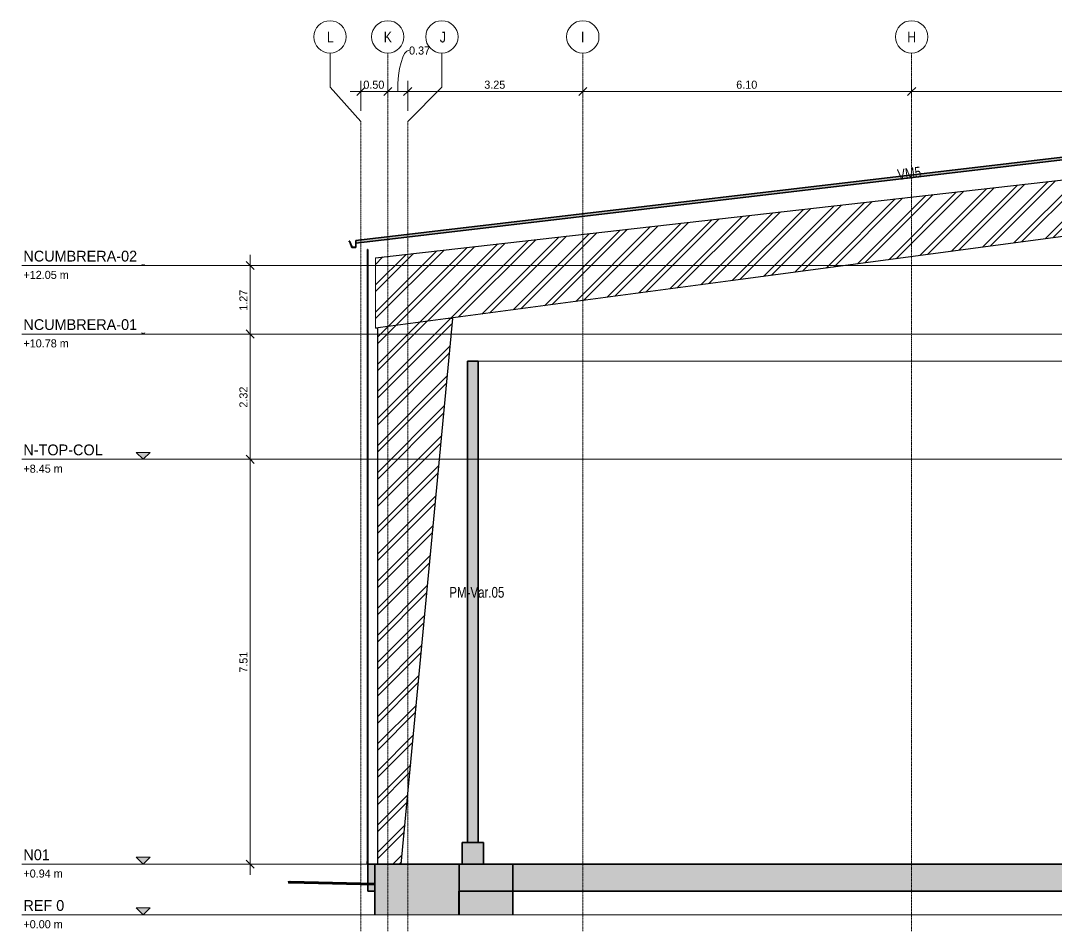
# Model space of a CAD drawing. Header units: centimetres. Extents: x -6646 to 16699, y -115 to 1717.
# Drawn here: x 1508 to 3428, y -30 to 1659 of the extents above; entities that cross this region are included whole.
import ezdxf

# ---------------------------------------------------------------- set-up
doc = ezdxf.new("R2010")
doc.units = ezdxf.units.CM
doc.linetypes.add('Centre', pattern=[3.175, 0.635, -0.475, 1.59, -0.475])
doc.linetypes.add('Grid Line', pattern=[2.2225, 1.27, -0.3175, 0.3175, -0.3175])
for name, color, linetype, lineweight in [('A-ANNO-DIMS', 7, 'Continuous', 9), ('A-ANNO-DIMS-100', 7, 'Continuous', 9), ('A-CLNG', 7, 'Continuous', 9), ('A-FLOR', 7, 'Continuous', 9), ('A-FLOR-LEVL', 7, 'Continuous', 9), ('A-FLOR-PATT', 7, 'Continuous', 35), ('A-ROOF', 7, 'Continuous', 9), ('A-ROOF-MCUT', 7, 'Continuous', 35), ('A-ROOF-PATT', 7, 'Continuous', 35), ('A-WALL', 7, 'Continuous', 9), ('A-WALL-PATT', 7, 'Continuous', 35), ('C-BLDG-PADS', 7, 'Continuous', 9), ('C-TOPO', 7, 'Continuous', 9), ('I-WALL', 7, 'Continuous', 9), ('S-BEAM', 7, 'Continuous', 9), ('S-BEAM-IDEN', 7, 'Continuous', 18), ('S-COLS', 7, 'Continuous', 9), ('S-COLS-IDEN', 7, 'Continuous', 9), ('S-GRID', 7, 'Continuous', 9), ('S-GRID-IDEN', 7, 'Continuous', 9)]:
    doc.layers.add(name, color=color, linetype=linetype, lineweight=lineweight)
doc.styles.add('Century Gothic', font='GOTHIC.TTF', dxfattribs={"height": 20})
doc.styles.add('Century Gothic_1', font='GOTHIC.TTF', dxfattribs={"height": 15})
doc.styles.add('Century Gothic_2', font='GOTHIC.TTF', dxfattribs={"width": 0.8, "height": 20})
doc.styles.add('Saira Condensed', font='SairaCondensed-Regular.ttf', dxfattribs={"height": 20})
doc.dimstyles.new('FCA_N_Cotas_E100', dxfattribs={"dimscale": 30.48, "dimtxt": 15.662524, "dimasz": 0.492126, "dimexe": 0.656168, "dimexo": 0.656168, "dimgap": 0.032808, "dimtad": 1, "dimlfac": 0.01, "dimrnd": 0.01, "dimzin": 0, "dimdsep": 46, "dimtxsty": 'Century Gothic_1', "dimblk1": 'OBLIQUE', "dimblk2": 'OBLIQUE', "dimsah": 1, "dimcen": 0.09, "dimdle": 0.656168, "dimadec": 3, "dimazin": 2, "dimtfac": 1, "dimtdec": 4, "dimtix": 1, "dimtmove": 0, "dimatfit": 3, "dimfxl": 1, "dimtvp": 1, "dimtolj": 1, "dimtzin": 0, "dimarcsym": 2})
doc.dimstyles.new('FCA_N_Cotas_E100_1', dxfattribs={"dimscale": 30.48, "dimtxt": 15.662524, "dimasz": 0.492126, "dimexe": 0.656168, "dimexo": 0.656168, "dimgap": 0.032808, "dimtad": 1, "dimlfac": 0.01, "dimrnd": 0.01, "dimzin": 0, "dimdsep": 46, "dimtxsty": 'Century Gothic_1', "dimblk1": 'OBLIQUE', "dimblk2": 'OBLIQUE', "dimsah": 1, "dimcen": 0.09, "dimdle": 0.656168, "dimadec": 3, "dimazin": 2, "dimtfac": 1, "dimtdec": 4, "dimtix": 1, "dimtmove": 1, "dimatfit": 3, "dimfxl": 1, "dimtvp": 1, "dimtolj": 1, "dimtzin": 0, "dimarcsym": 2})
pattern_1 = [(45, (8239.84, 0), (-25.14472, 25.14472), []), (45, (8239.84, 38.1), (-25.14472, 25.14472), [])]

# ---------------------------------------------------------------- blocks, each defined once
blk = doc.blocks.new('PQ_RVR_ARQ-01_ZZ_ZZ_MO_T_A_rvt-2-Elevación Eje 21')
at = {"layer": 'A-ROOF-PATT', "lineweight": 9, "true_color": 0xeaeaea}
blk.add_hatch(color=254, dxfattribs=at).paths.add_polyline_path([(-2160.9, 1240.2), (-2160.9, 1245.2), (-4136.8, 1483.4), (-6109.6, 1250.8), (-6109.6, 1245.8), (-4136.8, 1478.4), (-2201.9, 1245.1)])
at = {"layer": 'A-WALL-PATT', "lineweight": 9, "true_color": 0xeaeaea}
for points in [[(-6087.7, 99), (-6087.7, 1234.5), (-6088.2, 1234.5), (-6088.2, 99)], [(-5902.7, 134), (-5882.7, 134), (-5882.7, 1027), (-5902.7, 1027), (-5902.7, 794.1)], [(-5872.7, 94), (-5872.7, 134), (-5912.7, 134), (-5912.7, 94)], [(-6087, 94), (-6087, 99), (-6089.5, 99), (-6089.5, 94), (-6087.7, 94)]]:
    blk.add_hatch(color=254, dxfattribs=at).paths.add_polyline_path(points)
at = {"layer": 'A-CLNG', "color": 254, "lineweight": 18, "true_color": 0xe5e5e5}
blk.add_line((-3126.4, 1027), (-5882.7, 1027), dxfattribs=at)
at = {"layer": 'A-FLOR', "color": 254, "lineweight": 35, "true_color": 0xcccccc}
for p, q in [((-270.8, 94), (-5918.3, 94)), ((-5918.3, 94), (-5918.3, 44)), ((-5918.3, 44), (-270.8, 44))]:
    blk.add_line(p, q, dxfattribs=at)
at = {"layer": 'A-ROOF', "color": 254, "lineweight": 35, "true_color": 0xcccccc}
for p, q in [((-4136.8, 1483.4), (-6109.6, 1250.8)), ((-6109.6, 1245.8), (-4136.8, 1478.4)), ((-6109.6, 1250.8), (-6109.6, 1245.8))]:
    blk.add_line(p, q, dxfattribs=at)
at = {"layer": 'A-ROOF-MCUT', "color": 254, "true_color": 0xcccccc}
for p, q in [((-6120.9, 1249.6), (-6122.1, 1249.6)), ((-6122.1, 1249.6), (-6122.1, 1248.3)), ((-6122.1, 1248.3), (-6120.9, 1248.3)), ((-6121.8, 1248.6), (-6121.8, 1249.2)), ((-6121.8, 1249.2), (-6120.9, 1249.2)), ((-6120.6, 1248.6), (-6121.8, 1248.6)), ((-6120.9, 1249.2), (-6120.9, 1249.6)), ((-6120.9, 1248.3), (-6117, 1238.3)), ((-6116.8, 1238.7), (-6120.6, 1248.6)), ((-6109.6, 1250.8), (-6109.9, 1250.8)), ((-6109.9, 1250.8), (-6109.9, 1238.7)), ((-6109.6, 1238.3), (-6109.6, 1250.8)), ((-6117, 1238.3), (-6109.6, 1238.3)), ((-6109.9, 1238.7), (-6116.8, 1238.7))]:
    blk.add_line(p, q, dxfattribs=at)
at = {"layer": 'A-WALL', "color": 254, "lineweight": 35, "true_color": 0xcccccc}
for p, q in [((-6087.7, 1234.5), (-6088.2, 1234.5)), ((-6088.2, 1234.5), (-6088.2, 99)), ((-6087.7, 99), (-6087.7, 1234.5)), ((-5872.7, 134), (-5912.7, 134)), ((-5912.7, 134), (-5912.7, 94)), ((-5872.7, 94), (-5872.7, 134)), ((-6088.2, 99), (-6087.7, 99)), ((-5918.3, 94), (-6074.3, 94)), ((-6074.3, 94), (-6074.3, -0.1)), ((-5818.3, 94), (-5918.3, 94)), ((-5918.3, 94), (-5918.3, -0.1)), ((-5918.3, -0.1), (-5918.3, 94)), ((-5912.7, 94), (-5872.7, 94)), ((-5818.3, -0.1), (-5818.3, 94))]:
    blk.add_line(p, q, dxfattribs=at)
at = {"layer": 'A-WALL', "color": 254, "true_color": 0xcccccc}
for p, q in [((-6089.5, 99), (-6089.5, 94)), ((-6087, 99), (-6089.5, 99)), ((-6087, 94), (-6087, 99)), ((-6089.5, 94), (-6087, 94))]:
    blk.add_line(p, q, dxfattribs=at)
at = {"layer": 'C-BLDG-PADS', "color": 254, "lineweight": 18, "true_color": 0xdadada}
for p, q in [((-270.8, 0), (-5918.3, 0)), ((-5918.3, 0), (-5918.3, -0.1))]:
    blk.add_line(p, q, dxfattribs=at)
at = {"layer": 'C-TOPO', "color": 254, "lineweight": 70, "true_color": 0xdadada}
for p, q in [((-6231.6, 60.5), (-6235.5, 60.2)), ((-6074.3, 56.9), (-6231.6, 60.5))]:
    blk.add_line(p, q, dxfattribs=at)
at = {"layer": 'C-TOPO', "color": 254, "true_color": 0xdadada}
for q in [(-6235.5, 60.2), (-6074.3, 56.9)]:
    blk.add_line((-6231.6, 60.5), q, dxfattribs=at)
at = {"layer": 'I-WALL', "color": 254, "lineweight": 35, "true_color": 0xcccccc}
for p, q in [((-5882.7, 1027), (-5902.7, 1027)), ((-5902.7, 1027), (-5902.7, 134)), ((-5882.7, 134), (-5882.7, 1027)), ((-5902.7, 134), (-5882.7, 134))]:
    blk.add_line(p, q, dxfattribs=at)
blk = doc.blocks.new('Level - Con_Triangulo-1145637-Elevación Eje 21')
at = {"layer": 'A-FLOR-LEVL', "true_color": 0xe2e2e2}
blk.add_hatch(color=254, dxfattribs=at).paths.add_polyline_path([(-6517, 12.9), (-6504.1, 0), (-6491.3, 12.9)])
at = {"layer": 'A-FLOR-LEVL', "color": 253, "true_color": 0xaaaaaa}
for p, q in [((-6491.3, 0), (-6729.7, 0)), ((-6517, 12.9), (-6491.3, 12.9)), ((-6504.1, 0), (-6517, 12.9)), ((-6491.3, 12.9), (-6504.1, 0))]:
    blk.add_line(p, q, dxfattribs=at)
blk = doc.blocks.new('Grid - 3mm-1819951-Elevación Eje 21')
at = {"layer": 'S-GRID-IDEN', "color": 253, "true_color": 0xaaaaaa}
blk.add_circle((-1330.8, 1628.7), 30, dxfattribs=at)
blk = doc.blocks.new('DIMBLOCK28-Elevación Eje 21')
at = {"layer": 'A-ANNO-DIMS-100'}
for p, q in [((2139.4, 1527.3), (2139.4, 1547.3)), ((2189.4, 1527.3), (2189.4, 1547.3)), ((2119.4, 1527.3), (2189.4, 1527.3)), ((2139.4, 1527.3), (2139.4, 1491.7)), ((2189.4, 1527.3), (2189.4, 1517.9))]:
    blk.add_line(p, q, dxfattribs=at)
at = {"layer": 'A-ANNO-DIMS-100', "lineweight": 35}
for p, q in [((2139.4, 1527.3), (2131.9, 1519.8)), ((2139.4, 1527.3), (2146.9, 1534.8)), ((2189.4, 1527.3), (2181.9, 1519.8)), ((2189.4, 1527.3), (2196.9, 1534.8))]:
    blk.add_line(p, q, dxfattribs=at)
at = {"layer": 'A-ANNO-DIMS-100', "color": 0, "insert": (2144, 1547.5), "char_height": 15, "width": 48.927, "attachment_point": 1, "line_spacing_factor": 0.984502, "style": 'Century Gothic_1'}
blk.add_mtext('0.50', dxfattribs=at)
blk = doc.blocks.new('_Oblique')
at = {"color": 0, "linetype": 'ByBlock', "lineweight": -2}
blk.add_line((-0.5, -0.5), (0.5, 0.5), dxfattribs=at)
blk = doc.blocks.new('DIMBLOCK29-Elevación Eje 21')
at = {"layer": 'A-ANNO-DIMS-100'}
for p, q in [((2189.4, 1527.3), (2189.4, 1547.3)), ((2226.3, 1527.3), (2226.3, 1547.3)), ((2189.4, 1527.3), (2226.3, 1527.3)), ((2189.4, 1527.3), (2189.4, 1517.9)), ((2226.3, 1527.3), (2226.3, 1491.7))]:
    blk.add_line(p, q, dxfattribs=at)
at = {"layer": 'A-ANNO-DIMS-100', "lineweight": 35}
for p, q in [((2189.4, 1527.3), (2181.9, 1519.8)), ((2189.4, 1527.3), (2196.9, 1534.8)), ((2226.3, 1527.3), (2218.8, 1519.8)), ((2226.3, 1527.3), (2233.8, 1534.8))]:
    blk.add_line(p, q, dxfattribs=at)
at = {"layer": 'A-ANNO-DIMS-100'}
blk.add_ellipse((2228.9, 1527.3), major_axis=(0, 76.6), ratio=0.27518, start_param=0, end_param=1.570796, dxfattribs=at)
at = {"layer": 'A-ANNO-DIMS-100', "color": 0, "insert": (2228.9, 1610.9), "char_height": 15, "width": 48.927, "attachment_point": 1, "line_spacing_factor": 0.984502, "style": 'Century Gothic_1'}
blk.add_mtext('0.37', dxfattribs=at)
blk = doc.blocks.new('DIMBLOCK30-Elevación Eje 21')
at = {"layer": 'A-ANNO-DIMS-100'}
for p, q in [((2226.3, 1527.3), (2226.3, 1547.3)), ((2551.3, 1527.3), (2551.3, 1547.3)), ((2226.3, 1527.3), (2551.3, 1527.3)), ((2226.3, 1527.3), (2226.3, 1491.7)), ((2551.3, 1527.3), (2551.3, 1517.9))]:
    blk.add_line(p, q, dxfattribs=at)
at = {"layer": 'A-ANNO-DIMS-100', "lineweight": 35}
for p, q in [((2226.3, 1527.3), (2218.8, 1519.8)), ((2226.3, 1527.3), (2233.8, 1534.8)), ((2551.3, 1527.3), (2543.8, 1519.8)), ((2551.3, 1527.3), (2558.8, 1534.8))]:
    blk.add_line(p, q, dxfattribs=at)
at = {"layer": 'A-ANNO-DIMS-100', "color": 0, "insert": (2368.4, 1547.5), "char_height": 15, "width": 48.927, "attachment_point": 1, "line_spacing_factor": 0.984502, "style": 'Century Gothic_1'}
blk.add_mtext('3.25', dxfattribs=at)
blk = doc.blocks.new('DIMBLOCK31-Elevación Eje 21')
at = {"layer": 'A-ANNO-DIMS-100'}
for p, q in [((2551.3, 1527.3), (2551.3, 1547.3)), ((3161.3, 1527.3), (3161.3, 1547.3)), ((2551.3, 1527.3), (3161.3, 1527.3)), ((2551.3, 1527.3), (2551.3, 1517.9)), ((3161.3, 1527.3), (3161.3, 1517.9))]:
    blk.add_line(p, q, dxfattribs=at)
at = {"layer": 'A-ANNO-DIMS-100', "lineweight": 35}
for p, q in [((2551.3, 1527.3), (2543.8, 1519.8)), ((2551.3, 1527.3), (2558.8, 1534.8)), ((3161.3, 1527.3), (3153.8, 1519.8)), ((3161.3, 1527.3), (3168.8, 1534.8))]:
    blk.add_line(p, q, dxfattribs=at)
at = {"layer": 'A-ANNO-DIMS-100', "color": 0, "insert": (2835.9, 1547.5), "char_height": 15, "width": 48.927, "attachment_point": 1, "line_spacing_factor": 0.984502, "style": 'Century Gothic_1'}
blk.add_mtext('6.10', dxfattribs=at)
blk = doc.blocks.new('DIMBLOCK32-Elevación Eje 21')
at = {"layer": 'A-ANNO-DIMS-100'}
for p, q in [((3161.3, 1527.3), (3161.3, 1547.3)), ((3771.6, 1527.3), (3771.6, 1547.3)), ((3161.3, 1527.3), (3771.6, 1527.3)), ((3161.3, 1527.3), (3161.3, 1517.9)), ((3771.6, 1527.3), (3771.6, 1517.9))]:
    blk.add_line(p, q, dxfattribs=at)
at = {"layer": 'A-ANNO-DIMS-100', "lineweight": 35}
for p, q in [((3161.3, 1527.3), (3153.8, 1519.8)), ((3161.3, 1527.3), (3168.8, 1534.8)), ((3771.6, 1527.3), (3764.1, 1519.8)), ((3771.6, 1527.3), (3779.1, 1534.8))]:
    blk.add_line(p, q, dxfattribs=at)
at = {"layer": 'A-ANNO-DIMS-100', "color": 0, "insert": (3446.1, 1547.5), "char_height": 15, "width": 48.927, "attachment_point": 1, "line_spacing_factor": 0.984502, "style": 'Century Gothic_1'}
blk.add_mtext('6.10', dxfattribs=at)
blk = doc.blocks.new('DIMBLOCK40-Elevación Eje 21')
at = {"layer": 'A-ANNO-DIMS-100', "lineweight": 35}
for p, q in [((1934.3, 1204.5), (1926.8, 1212)), ((1934.3, 1204.5), (1941.8, 1197)), ((1934.3, 1077.5), (1926.8, 1085)), ((1934.3, 1077.5), (1941.8, 1070))]:
    blk.add_line(p, q, dxfattribs=at)
at = {"layer": 'A-ANNO-DIMS-100'}
for p, q in [((1934.3, 1224.5), (1934.3, 1077.5)), ((1934.3, 1204.5), (1924.9, 1204.5)), ((1934.3, 1204.5), (1954.3, 1204.5)), ((1934.3, 1077.5), (1924.9, 1077.5)), ((1934.3, 1077.5), (1954.3, 1077.5))]:
    blk.add_line(p, q, dxfattribs=at)
at = {"layer": 'A-ANNO-DIMS-100', "color": 0, "insert": (1914.1, 1120.6), "char_height": 15, "width": 48.927, "attachment_point": 1, "rotation": 90, "line_spacing_factor": 0.984502, "style": 'Century Gothic_1'}
blk.add_mtext('1.27', dxfattribs=at)
blk = doc.blocks.new('DIMBLOCK41-Elevación Eje 21')
at = {"layer": 'A-ANNO-DIMS-100'}
for p, q in [((1934.3, 1077.5), (1924.9, 1077.5)), ((1934.3, 1077.5), (1934.3, 845.1)), ((1934.3, 1077.5), (1954.3, 1077.5)), ((1934.3, 845.1), (1924.9, 845.1)), ((1934.3, 845.1), (1954.3, 845.1))]:
    blk.add_line(p, q, dxfattribs=at)
at = {"layer": 'A-ANNO-DIMS-100', "lineweight": 35}
for p, q in [((1934.3, 1077.5), (1926.8, 1085)), ((1934.3, 1077.5), (1941.8, 1070)), ((1934.3, 845.1), (1926.8, 852.6)), ((1934.3, 845.1), (1941.8, 837.6))]:
    blk.add_line(p, q, dxfattribs=at)
at = {"layer": 'A-ANNO-DIMS-100', "color": 0, "insert": (1914.1, 940.9), "char_height": 15, "width": 48.927, "attachment_point": 1, "rotation": 90, "line_spacing_factor": 0.984502, "style": 'Century Gothic_1'}
blk.add_mtext('2.32', dxfattribs=at)
blk = doc.blocks.new('DIMBLOCK42-Elevación Eje 21')
at = {"layer": 'A-ANNO-DIMS-100'}
for p, q in [((1934.3, 845.1), (1924.9, 845.1)), ((1934.3, 845.1), (1934.3, 74)), ((1934.3, 845.1), (1954.3, 845.1)), ((1934.3, 94), (1924.9, 94)), ((1934.3, 94), (1954.3, 94))]:
    blk.add_line(p, q, dxfattribs=at)
at = {"layer": 'A-ANNO-DIMS-100', "lineweight": 35}
for p, q in [((1934.3, 845.1), (1926.8, 852.6)), ((1934.3, 845.1), (1941.8, 837.6)), ((1934.3, 94), (1926.8, 101.5)), ((1934.3, 94), (1941.8, 86.5))]:
    blk.add_line(p, q, dxfattribs=at)
at = {"layer": 'A-ANNO-DIMS-100', "color": 0, "insert": (1914.1, 449.2), "char_height": 15, "width": 48.927, "attachment_point": 1, "rotation": 90, "line_spacing_factor": 0.984502, "style": 'Century Gothic_1'}
blk.add_mtext('7.51', dxfattribs=at)

msp = doc.modelspace()

# ---------------------------------------------------------------- hatches: boundary and pattern name
at = {"layer": 'A-FLOR-PATT', "lineweight": 9, "true_color": 0x9a9a9a}
msp.add_hatch(color=253, dxfattribs=at).paths.add_polyline_path([(7958.021, 44), (7983.825, 44), (7983.825, 94), (2152.126, 94), (2152.126, 44), (7924.069, 44)])
at = {"layer": 'A-WALL-PATT', "lineweight": 9, "true_color": 0x9a9a9a}
for points in [[(2321.52, -0.1), (2321.52, 44), (2165.585, 44), (2165.585, -0.1)], [(2321.52, -0.1), (2421.52, -0.1), (2421.52, 44), (2321.52, 44)]]:
    msp.add_hatch(color=253, dxfattribs=at).paths.add_polyline_path(points)
at = {"layer": 'S-BEAM', "true_color": 0xc0c0c0}
h = msp.add_hatch(dxfattribs=at)
h.set_pattern_fill('FP_7', color=9, style=0, pattern_type=2)
h.set_pattern_definition(pattern_1)
h.paths.add_polyline_path([(2166.779, 1218.304), (4108.337, 1438.183), (4108.337, 1438.769), (2166.779, 1218.89)])
h = msp.add_hatch(dxfattribs=at)
h.set_pattern_fill('FP_7', color=9, style=0, pattern_type=2)
h.set_pattern_definition(pattern_1)
h.paths.add_polyline_path([(2166.779, 1088.746), (4108.337, 1348.072), (4108.337, 1438.183), (2166.779, 1218.304), (2166.779, 1191.206)])
h = msp.add_hatch(dxfattribs=at)
h.set_pattern_fill('FP_7', color=9, style=0, pattern_type=2)
h.set_pattern_definition(pattern_1)
h.paths.add_polyline_path([(2166.779, 1088.159), (4108.337, 1347.485), (4108.337, 1348.072), (2166.779, 1088.746)])
at = {"layer": 'S-COLS', "true_color": 0xc0c0c0}
h = msp.add_hatch(dxfattribs=at)
h.set_pattern_fill('FP_6', color=9, style=0, pattern_type=2)
h.set_pattern_definition(pattern_1)
h.paths.add_polyline_path([(2213.882, 94), (2309.622, 1106.2), (2301.848, 1106.2), (2170.786, 1088.694), (2170.786, 94)])
h = msp.add_hatch(dxfattribs=at)
h.set_pattern_fill('FP_6', color=9, style=0, pattern_type=2)
h.set_pattern_definition(pattern_1)
h.paths.add_polyline_path([(2214.464, 94), (2310.204, 1106.2), (2309.622, 1106.2), (2213.882, 94)])
h = msp.add_hatch(dxfattribs=at)
h.set_pattern_fill('FP_6', color=9, style=0, pattern_type=2)
h.set_pattern_definition(pattern_1)
h.paths.add_polyline_path([(2170.204, 94), (2170.786, 94), (2170.786, 1088.694), (2170.204, 1088.616), (2170.204, 794.104)])

# ---------------------------------------------------------------- linework, layer by layer
at = {"layer": 'A-FLOR', "lineweight": 35}
for p, q in [((2170.204, 94), (2152.126, 94)), ((2152.126, 94), (2152.126, 44)), ((5992.143, 94), (2214.464, 94)), ((2152.126, 44), (2165.585, 44)), ((2421.52, 44), (7914.069, 44))]:
    msp.add_line(p, q, dxfattribs=at)
at = {"layer": 'A-FLOR-LEVL', "color": 253, "linetype": 'Centre', "true_color": 0xaaaaaa}
for p, q in [((8449.159, 845.103), (1748.581, 845.103)), ((1748.581, 94), (8449.159, 94)), ((1748.581, 0), (8449.159, 0))]:
    msp.add_line(p, q, dxfattribs=at)
at = {"layer": 'A-WALL', "lineweight": 35}
for p, q in [((2165.585, 44), (2165.585, -0.1)), ((2321.52, -0.1), (2321.52, 44)), ((2421.52, -0.1), (2421.52, 44))]:
    msp.add_line(p, q, dxfattribs=at)
at = {"layer": 'S-BEAM'}
for p, q in [((4108.337, 1438.769), (2166.779, 1218.89)), ((2166.779, 1218.304), (4108.337, 1438.183)), ((4108.337, 1348.072), (2166.779, 1088.746)), ((4108.337, 1347.485), (2170.786, 1088.694)), ((2166.779, 1218.89), (2166.779, 1218.304)), ((2166.779, 1218.304), (2166.779, 1088.746)), ((2166.779, 1088.746), (2166.779, 1088.159)), ((2170.204, 1088.616), (2166.779, 1088.159))]:
    msp.add_line(p, q, dxfattribs=at)
at = {"layer": 'S-COLS'}
for p, q in [((2213.882, 94), (2309.622, 1106.2)), ((2214.464, 94), (2310.204, 1106.2)), ((2301.848, 1106.2), (2309.622, 1106.2)), ((2310.204, 1106.2), (2309.622, 1106.2)), ((2170.786, 1088.694), (2170.204, 1088.616)), ((2170.204, 1088.616), (2170.204, 94)), ((2170.786, 1088.694), (2170.786, 94)), ((2170.786, 94), (2170.204, 94)), ((2213.882, 94), (2170.786, 94)), ((2214.464, 94), (2213.882, 94))]:
    msp.add_line(p, q, dxfattribs=at)
at = {"layer": 'S-GRID', "color": 253, "true_color": 0xaaaaaa}
for p, q in [((2082.224, 1535.219), (2082.224, 1598.719)), ((2289.799, 1535.219), (2289.799, 1598.719)), ((2139.394, 1471.719), (2082.224, 1535.219)), ((2226.299, 1471.719), (2289.799, 1535.219))]:
    msp.add_line(p, q, dxfattribs=at)
at = {"layer": 'S-GRID', "color": 253, "linetype": 'Grid Line', "true_color": 0xaaaaaa}
for p, q in [((2189.394, -30.48), (2189.394, 1598.719)), ((2551.299, -30.48), (2551.299, 1598.719)), ((3161.299, -30.48), (3161.299, 1598.719)), ((2139.394, -30.48), (2139.394, 1471.719)), ((2226.299, -30.48), (2226.299, 1471.719))]:
    msp.add_line(p, q, dxfattribs=at)

# ---------------------------------------------------------------- block references
at = {"lineweight": 5}
msp.add_blockref('PQ_RVR_ARQ-01_ZZ_ZZ_MO_T_A_rvt-2-Elevación Eje 21', (8239.838, 0), dxfattribs=at)
at = {"layer": 'A-FLOR-LEVL', "color": 253, "true_color": 0xaaaaaa}
for p in [(8239.838, 1204.505), (8239.838, 1077.508), (8239.838, 845.103), (8239.838, 94), (8239.838, 0)]:
    msp.add_blockref('Level - Con_Triangulo-1145637-Elevación Eje 21', p, dxfattribs=at)
at = {"layer": 'S-GRID-IDEN', "color": 253, "true_color": 0xaaaaaa}
for p in [(3412.997, 0), (3520.167, 0), (3620.572, 0), (3882.072, 0), (4492.072, 0)]:
    msp.add_blockref('Grid - 3mm-1819951-Elevación Eje 21', p, dxfattribs=at)

# ---------------------------------------------------------------- texts
at = {"layer": 'S-BEAM-IDEN', "lineweight": 9, "insert": (3133.827, 1382.605), "char_height": 20, "width": 60.2869, "attachment_point": 1, "rotation": 7.607745, "style": 'Century Gothic_2'}
msp.add_mtext('VM5', dxfattribs=at)
at = {"layer": 'S-COLS-IDEN', "insert": (2303.454, 608.306), "char_height": 20, "width": 134.6835, "attachment_point": 1, "style": 'Century Gothic_2'}
msp.add_mtext('PM-Var.05', dxfattribs=at)
at = {"layer": 'S-GRID-IDEN', "color": 253, "true_color": 0xaaaaaa, "char_height": 20, "attachment_point": 1, "style": 'Saira Condensed'}
for s, insert, width in [('L', (2076.3, 1638.398), 13.62869), ('K', (2181.82, 1638.398), 17.63712), ('J', (2285.826, 1638.398), 8.81856), ('I', (2547.676, 1638.398), 8.01687), ('H', (3153.076, 1638.398), 19.2405)]:
    msp.add_mtext(s, dxfattribs=dict(at, insert=insert, width=width))

# ---------------------------------------------------------------- dimensions: what is measured, and where the dimension line sits
at = {"layer": 'A-ANNO-DIMS'}
dim = msp.add_linear_dim(base=(2226.299, 1527.286), p1=(2189.394, 1537.892), p2=(2226.299, 1471.719), dimstyle='FCA_N_Cotas_E100_1', override={"dimpost": '<>', "dimfxl": 75.769138}, dxfattribs=at)
dim.commit()
dim.dimension.update_dxf_attribs({"geometry": 'DIMBLOCK29-Elevación Eje 21', "text_midpoint": (2253.402, 1600.855), "dimtype": 160})
for base, p1, p2, override, picture, middle in [((2189.394, 1527.286), (2139.394, 1471.719), (2189.394, 1537.892), {"dimpost": '<>', "dimfxl": 82.939354}, 'DIMBLOCK28-Elevación Eje 21', (2164.394, 1536.163)), ((2551.299, 1527.286), (2226.299, 1471.719), (2551.299, 1537.892), {"dimpost": '<>', "dimfxl": 331.668413}, 'DIMBLOCK30-Elevación Eje 21', (2388.799, 1536.163)), ((3161.299, 1527.286), (2551.299, 1537.892), (3161.299, 1537.892), {"dimpost": '<>', "dimfxl": 610}, 'DIMBLOCK31-Elevación Eje 21', (2856.299, 1536.163)), ((3771.58, 1527.286), (3161.299, 1537.892), (3771.58, 1537.892), {"dimpost": '<>', "dimfxl": 610.280405}, 'DIMBLOCK32-Elevación Eje 21', (3466.439, 1536.163))]:
    dim = msp.add_linear_dim(base=base, p1=p1, p2=p2, dimstyle='FCA_N_Cotas_E100', override=override, dxfattribs=at)
    dim.commit()
    dim.dimension.update_dxf_attribs({"geometry": picture, "text_midpoint": middle})
for base, p1, p2, override, picture, middle in [((1934.296, 1077.508), (1944.903, 1204.505), (1944.903, 1077.508), {"dimpost": '<>', "dimfxl": 126.997085}, 'DIMBLOCK40-Elevación Eje 21', (1925.419, 1141.007)), ((1934.296, 845.103), (1944.903, 1077.508), (1944.903, 845.103), {"dimpost": '<>', "dimfxl": 232.405176}, 'DIMBLOCK41-Elevación Eje 21', (1925.419, 961.305)), ((1934.296, 94), (1944.903, 845.103), (1944.903, 94), {"dimpost": '<>', "dimfxl": 751.102783}, 'DIMBLOCK42-Elevación Eje 21', (1925.608, 469.551))]:
    dim = msp.add_linear_dim(base=base, p1=p1, p2=p2, angle=90, dimstyle='FCA_N_Cotas_E100', override=override, dxfattribs=at)
    dim.commit()
    dim.dimension.update_dxf_attribs({"geometry": picture, "text_midpoint": middle})

# ---------------------------------------------------------------- next in the draw order: texts
at = {"layer": 'A-FLOR-LEVL', "color": 9, "true_color": 0xb7b7b7, "char_height": 20, "attachment_point": 1, "style": 'Century Gothic', "bg_fill": 3, "box_fill_scale": 1.25, "bg_fill_color": 256, "bg_fill_true_color": 13158600, "bg_fill_transparency": 0}
for s, insert, width in [('NCUMBRERA-02', (1513.323, 1231.973), 262.15181), ('NCUMBRERA-01', (1513.323, 1104.976), 262.15181), ('N-TOP-COL', (1513.323, 872.571), 185.9915), ('N01', (1513.323, 121.468), 64.135), ('REF 0', (1513.323, 27.468), 84.97887)]:
    msp.add_mtext(s, dxfattribs=dict(at, insert=insert, width=width))

# ---------------------------------------------------------------- next in the draw order: linework, layer by layer
at = {"layer": 'A-FLOR-LEVL', "color": 253, "linetype": 'Centre', "true_color": 0xaaaaaa}
for p, q in [((1748.581, 1204.505), (8449.159, 1204.505)), ((1748.581, 1077.508), (8449.159, 1077.508))]:
    msp.add_line(p, q, dxfattribs=at)

# ---------------------------------------------------------------- next in the draw order: texts
at = {"layer": 'A-FLOR-LEVL', "color": 9, "true_color": 0xb7b7b7, "char_height": 15, "attachment_point": 1, "style": 'Century Gothic_1', "bg_fill": 3, "box_fill_scale": 1.25, "bg_fill_color": 256, "bg_fill_true_color": 13158600, "bg_fill_transparency": 0}
for s, insert, width in [('+12.05 m', (1513.323, 1194.661), 112.23625), ('+10.78 m', (1513.323, 1067.664), 112.23625), ('+8.45 m', (1513.323, 835.259), 97.80587), ('+0.94 m', (1513.323, 84.156), 97.80587), ('+0.00 m', (1513.323, -9.844), 97.80587)]:
    msp.add_mtext(s, dxfattribs=dict(at, insert=insert, width=width))

doc.saveas('drawing.dxf')
